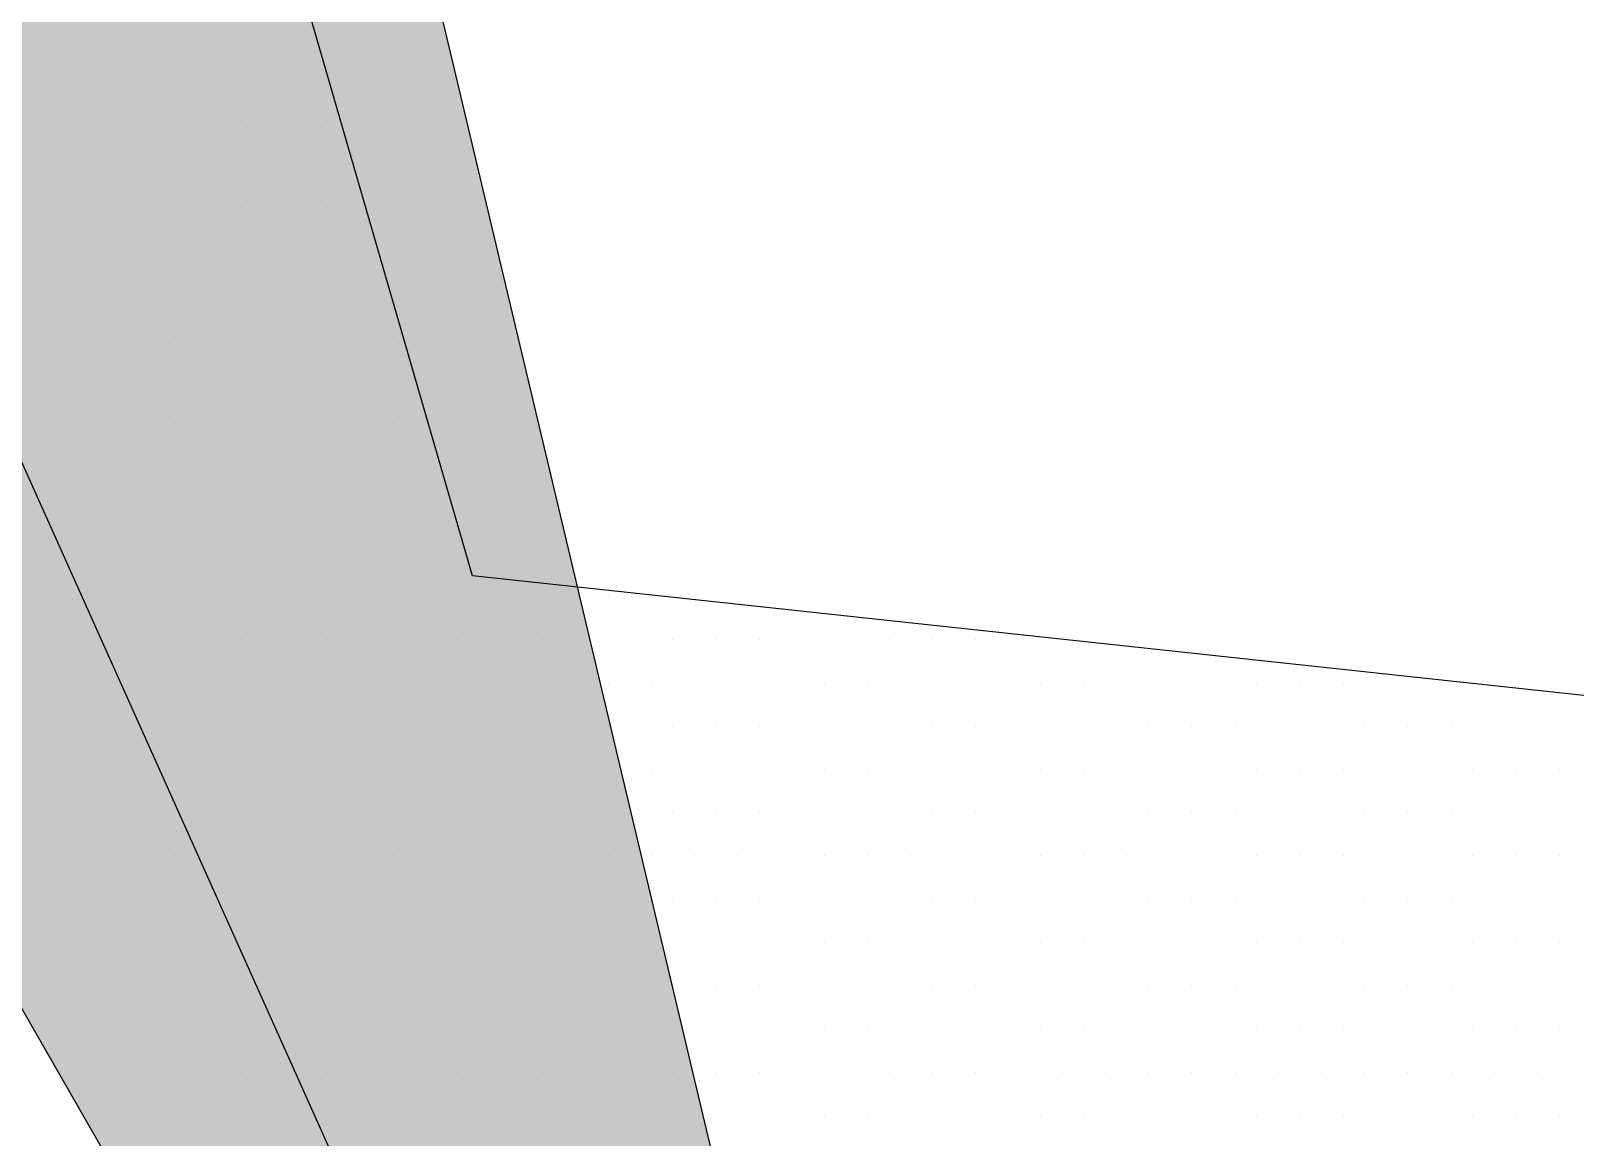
# Model space of a CAD drawing. Header units: metres. Extents: x 9606 to 9900, y 4805 to 4952.
# Drawn here: x 9832.7782 to 9833.1714, y 4845.0126 to 4845.2941 of the extents above; entities that cross this region are included whole.
import ezdxf

# ---------------------------------------------------------------- set-up
doc = ezdxf.new("R2010")
doc.units = ezdxf.units.M
doc.header["$LTSCALE"] = 2
doc.linetypes.add('CACHEX2', pattern=[0.75, 0.5, -0.25])
for name, color, linetype in [('CARTOUCHE', 7, 'Continuous'), ('LOGO', 4, 'Continuous'), ('rosace', 7, 'Continuous')]:
    doc.layers.add(name, color=color, linetype=linetype)

# ---------------------------------------------------------------- blocks, each defined once
blk = doc.blocks.new('A$C715108E3')
at = {"layer": 'LOGO', "color": 131}
for p, q in [((-4.2412, -18.9276), (-4.2412, -18.9276)), ((-4.1491, -18.9276), (-4.1491, -18.9276)), ((-4.0571, -18.9276), (-4.0571, -18.9276)), ((-3.9659, -18.9276), (-3.9659, -18.9276)), ((-3.8738, -18.9276), (-3.8738, -18.9276)), ((-3.782, -18.9276), (-3.782, -18.9276)), ((-4.2867, -19.0189), (-4.2867, -19.0189)), ((-4.1947, -19.0189), (-4.1947, -19.0189)), ((-4.1036, -19.0189), (-4.1036, -19.0189)), ((-4.0116, -19.0189), (-4.0116, -19.0189)), ((-3.9196, -19.0189), (-3.9196, -19.0189)), ((-3.8283, -19.0189), (-3.8283, -19.0189)), ((-3.7363, -19.0189), (-3.7363, -19.0189)), ((-4.2412, -19.1101), (-4.2412, -19.1101)), ((-4.1491, -19.1101), (-4.1491, -19.1101)), ((-4.0571, -19.1101), (-4.0571, -19.1101)), ((-3.9659, -19.1101), (-3.9659, -19.1101)), ((-3.8738, -19.1101), (-3.8738, -19.1101)), ((-3.782, -19.1101), (-3.782, -19.1101)), ((-3.6905, -19.1101), (-3.6905, -19.1101)), ((-4.2867, -19.2027), (-4.2867, -19.2027)), ((-4.1947, -19.2027), (-4.1947, -19.2027)), ((-4.1036, -19.2027), (-4.1036, -19.2027)), ((-4.0116, -19.2027), (-4.0116, -19.2027)), ((-3.9196, -19.2027), (-3.9196, -19.2027)), ((-3.8283, -19.2027), (-3.8283, -19.2027)), ((-3.7363, -19.2027), (-3.7363, -19.2027)), ((-3.6444, -19.2027), (-3.6444, -19.2027)), ((-4.2412, -19.294), (-4.2412, -19.294)), ((-4.1491, -19.294), (-4.1491, -19.294)), ((-4.0571, -19.294), (-4.0571, -19.294)), ((-3.9659, -19.294), (-3.9659, -19.294)), ((-3.8738, -19.294), (-3.8738, -19.294)), ((-3.782, -19.294), (-3.782, -19.294)), ((-3.6905, -19.294), (-3.6905, -19.294)), ((-4.2867, -19.3855), (-4.2867, -19.3855)), ((-4.1947, -19.3855), (-4.1947, -19.3855)), ((-4.1036, -19.3855), (-4.1036, -19.3855)), ((-4.0116, -19.3855), (-4.0116, -19.3855)), ((-3.9196, -19.3855), (-3.9196, -19.3855)), ((-3.8283, -19.3855), (-3.8283, -19.3855)), ((-3.7363, -19.3855), (-3.7363, -19.3855)), ((-3.6444, -19.3855), (-3.6444, -19.3855)), ((-4.2412, -19.4779), (-4.2412, -19.4779)), ((-4.1491, -19.4779), (-4.1491, -19.4779)), ((-4.0571, -19.4779), (-4.0571, -19.4779)), ((-3.9659, -19.4779), (-3.9659, -19.4779)), ((-3.8738, -19.4779), (-3.8738, -19.4779)), ((-3.782, -19.4779), (-3.782, -19.4779)), ((-3.6905, -19.4779), (-3.6905, -19.4779)), ((-3.5987, -19.4779), (-3.5987, -19.4779)), ((-4.2867, -19.5693), (-4.2867, -19.5693)), ((-4.1947, -19.5693), (-4.1947, -19.5693)), ((-4.1036, -19.5693), (-4.1036, -19.5693)), ((-4.0116, -19.5693), (-4.0116, -19.5693)), ((-3.9196, -19.5693), (-3.9196, -19.5693)), ((-3.8283, -19.5693), (-3.8283, -19.5693)), ((-3.7363, -19.5693), (-3.7363, -19.5693)), ((-3.6444, -19.5693), (-3.6444, -19.5693)), ((-3.5526, -19.5693), (-3.5526, -19.5693)), ((-4.2412, -19.6606), (-4.2412, -19.6606)), ((-4.1491, -19.6606), (-4.1491, -19.6606)), ((-4.0571, -19.6606), (-4.0571, -19.6606)), ((-3.9659, -19.6606), (-3.9659, -19.6606)), ((-3.8738, -19.6606), (-3.8738, -19.6606)), ((-3.782, -19.6606), (-3.782, -19.6606)), ((-3.6905, -19.6606), (-3.6905, -19.6606)), ((-3.5987, -19.6606), (-3.5987, -19.6606)), ((-3.5069, -19.6606), (-3.5069, -19.6606)), ((-4.2867, -19.753), (-4.2867, -19.753)), ((-4.1947, -19.753), (-4.1947, -19.753)), ((-4.1036, -19.753), (-4.1036, -19.753)), ((-4.0116, -19.753), (-4.0116, -19.753)), ((-3.9196, -19.753), (-3.9196, -19.753)), ((-3.8283, -19.753), (-3.8283, -19.753)), ((-3.7363, -19.753), (-3.7363, -19.753)), ((-3.6444, -19.753), (-3.6444, -19.753)), ((-3.5526, -19.753), (-3.5526, -19.753)), ((-4.2412, -19.8444), (-4.2412, -19.8444)), ((-4.1491, -19.8444), (-4.1491, -19.8444)), ((-4.0571, -19.8444), (-4.0571, -19.8444)), ((-3.9659, -19.8444), (-3.9659, -19.8444)), ((-3.8738, -19.8444), (-3.8738, -19.8444)), ((-3.782, -19.8444), (-3.782, -19.8444)), ((-3.6905, -19.8444), (-3.6905, -19.8444)), ((-3.5987, -19.8444), (-3.5987, -19.8444)), ((-3.5069, -19.8444), (-3.5069, -19.8444)), ((-4.2867, -19.9357), (-4.2867, -19.9357)), ((-4.1947, -19.9357), (-4.1947, -19.9357)), ((-4.1036, -19.9357), (-4.1036, -19.9357)), ((-4.0116, -19.9357), (-4.0116, -19.9357)), ((-3.9196, -19.9357), (-3.9196, -19.9357)), ((-3.8283, -19.9357), (-3.8283, -19.9357)), ((-3.7363, -19.9357), (-3.7363, -19.9357)), ((-3.6444, -19.9357), (-3.6444, -19.9357)), ((-3.5526, -19.9357), (-3.5526, -19.9357)), ((-3.4611, -19.9357), (-3.4611, -19.9357)), ((-4.2412, -20.0281), (-4.2412, -20.0281)), ((-4.1491, -20.0281), (-4.1491, -20.0281)), ((-4.0571, -20.0281), (-4.0571, -20.0281)), ((-3.9659, -20.0281), (-3.9659, -20.0281)), ((-3.8738, -20.0281), (-3.8738, -20.0281)), ((-3.782, -20.0281), (-3.782, -20.0281)), ((-3.6905, -20.0281), (-3.6905, -20.0281)), ((-3.5987, -20.0281), (-3.5987, -20.0281)), ((-3.5069, -20.0281), (-3.5069, -20.0281)), ((-3.415, -20.0281), (-3.415, -20.0281)), ((-4.2867, -20.1196), (-4.2867, -20.1196)), ((-4.1947, -20.1196), (-4.1947, -20.1196)), ((-4.1036, -20.1196), (-4.1036, -20.1196)), ((-4.0116, -20.1196), (-4.0116, -20.1196)), ((-3.9196, -20.1196), (-3.9196, -20.1196)), ((-3.8283, -20.1196), (-3.8283, -20.1196)), ((-3.7363, -20.1196), (-3.7363, -20.1196)), ((-3.6444, -20.1196), (-3.6444, -20.1196)), ((-3.5526, -20.1196), (-3.5526, -20.1196)), ((-3.4611, -20.1196), (-3.4611, -20.1196)), ((-3.3693, -20.1196), (-3.3693, -20.1196)), ((-3.2775, -20.1196), (-3.2775, -20.1196)), ((-3.186, -20.1196), (-3.186, -20.1196)), ((-3.0942, -20.1196), (-3.0942, -20.1196)), ((-3.0024, -20.1196), (-3.0024, -20.1196)), ((-4.2412, -20.211), (-4.2412, -20.211)), ((-4.1491, -20.211), (-4.1491, -20.211)), ((-4.0571, -20.211), (-4.0571, -20.211)), ((-3.9659, -20.211), (-3.9659, -20.211)), ((-3.8738, -20.211), (-3.8738, -20.211)), ((-3.782, -20.211), (-3.782, -20.211)), ((-3.6905, -20.211), (-3.6905, -20.211)), ((-3.5987, -20.211), (-3.5987, -20.211)), ((-3.5069, -20.211), (-3.5069, -20.211)), ((-3.415, -20.211), (-3.415, -20.211)), ((-3.3236, -20.211), (-3.3236, -20.211)), ((-3.2318, -20.211), (-3.2318, -20.211)), ((-3.1399, -20.211), (-3.1399, -20.211)), ((-3.0485, -20.211), (-3.0485, -20.211)), ((-2.9566, -20.211), (-2.9566, -20.211)), ((-2.8648, -20.211), (-2.8648, -20.211)), ((-2.7733, -20.211), (-2.7733, -20.211)), ((-2.6815, -20.211), (-2.6815, -20.211)), ((-2.5895, -20.211), (-2.5895, -20.211)), ((-2.4975, -20.211), (-2.4975, -20.211)), ((-2.4062, -20.211), (-2.4062, -20.211)), ((-2.3142, -20.211), (-2.3142, -20.211)), ((-2.2223, -20.211), (-2.2223, -20.211)), ((-2.1309, -20.211), (-2.1309, -20.211)), ((-4.2867, -20.3034), (-4.2867, -20.3034)), ((-4.1947, -20.3034), (-4.1947, -20.3034)), ((-4.1036, -20.3034), (-4.1036, -20.3034)), ((-4.0116, -20.3034), (-4.0116, -20.3034)), ((-3.9196, -20.3034), (-3.9196, -20.3034)), ((-3.8283, -20.3034), (-3.8283, -20.3034)), ((-3.7363, -20.3034), (-3.7363, -20.3034)), ((-3.6444, -20.3034), (-3.6444, -20.3034)), ((-3.5526, -20.3034), (-3.5526, -20.3034)), ((-3.4611, -20.3034), (-3.4611, -20.3034)), ((-3.3693, -20.3034), (-3.3693, -20.3034)), ((-3.2775, -20.3034), (-3.2775, -20.3034)), ((-3.186, -20.3034), (-3.186, -20.3034)), ((-3.0942, -20.3034), (-3.0942, -20.3034)), ((-3.0024, -20.3034), (-3.0024, -20.3034)), ((-2.9109, -20.3034), (-2.9109, -20.3034)), ((-2.8191, -20.3034), (-2.8191, -20.3034)), ((-2.727, -20.3034), (-2.727, -20.3034)), ((-2.6358, -20.3034), (-2.6358, -20.3034)), ((-2.5439, -20.3034), (-2.5439, -20.3034)), ((-2.4519, -20.3034), (-2.4519, -20.3034)), ((-2.3599, -20.3034), (-2.3599, -20.3034)), ((-2.2686, -20.3034), (-2.2686, -20.3034)), ((-2.1766, -20.3034), (-2.1766, -20.3034)), ((-2.085, -20.3034), (-2.085, -20.3034)), ((-1.9933, -20.3034), (-1.9933, -20.3034)), ((-1.9015, -20.3034), (-1.9015, -20.3034)), ((-1.8097, -20.3034), (-1.8097, -20.3034)), ((-1.7182, -20.3034), (-1.7182, -20.3034)), ((-1.6264, -20.3034), (-1.6264, -20.3034)), ((-1.5345, -20.3034), (-1.5345, -20.3034)), ((-1.4427, -20.3034), (-1.4427, -20.3034)), ((-1.3512, -20.3034), (-1.3512, -20.3034)), ((-4.2412, -20.3947), (-4.2412, -20.3947)), ((-4.1491, -20.3947), (-4.1491, -20.3947)), ((-4.0571, -20.3947), (-4.0571, -20.3947)), ((-3.9659, -20.3947), (-3.9659, -20.3947)), ((-3.8738, -20.3947), (-3.8738, -20.3947)), ((-3.782, -20.3947), (-3.782, -20.3947)), ((-3.6905, -20.3947), (-3.6905, -20.3947)), ((-3.5987, -20.3947), (-3.5987, -20.3947)), ((-3.5069, -20.3947), (-3.5069, -20.3947)), ((-3.415, -20.3947), (-3.415, -20.3947)), ((-3.3236, -20.3947), (-3.3236, -20.3947)), ((-3.2318, -20.3947), (-3.2318, -20.3947)), ((-3.1399, -20.3947), (-3.1399, -20.3947)), ((-3.0485, -20.3947), (-3.0485, -20.3947)), ((-2.9566, -20.3947), (-2.9566, -20.3947)), ((-2.8648, -20.3947), (-2.8648, -20.3947)), ((-2.7733, -20.3947), (-2.7733, -20.3947)), ((-2.6815, -20.3947), (-2.6815, -20.3947)), ((-2.5895, -20.3947), (-2.5895, -20.3947)), ((-2.4975, -20.3947), (-2.4975, -20.3947)), ((-2.4062, -20.3947), (-2.4062, -20.3947)), ((-2.3142, -20.3947), (-2.3142, -20.3947)), ((-2.2223, -20.3947), (-2.2223, -20.3947)), ((-2.1309, -20.3947), (-2.1309, -20.3947)), ((-2.0391, -20.3947), (-2.0391, -20.3947)), ((-1.9472, -20.3947), (-1.9472, -20.3947)), ((-1.8558, -20.3947), (-1.8558, -20.3947)), ((-1.7639, -20.3947), (-1.7639, -20.3947)), ((-1.6721, -20.3947), (-1.6721, -20.3947)), ((-1.5806, -20.3947), (-1.5806, -20.3947)), ((-1.4888, -20.3947), (-1.4888, -20.3947)), ((-1.397, -20.3947), (-1.397, -20.3947)), ((-1.3051, -20.3947), (-1.3051, -20.3947)), ((-1.2137, -20.3947), (-1.2137, -20.3947)), ((-1.1219, -20.3947), (-1.1219, -20.3947)), ((-4.2867, -20.4861), (-4.2867, -20.4861)), ((-4.1947, -20.4861), (-4.1947, -20.4861)), ((-4.1036, -20.4861), (-4.1036, -20.4861)), ((-4.0116, -20.4861), (-4.0116, -20.4861)), ((-3.9196, -20.4861), (-3.9196, -20.4861)), ((-3.8283, -20.4861), (-3.8283, -20.4861)), ((-3.7363, -20.4861), (-3.7363, -20.4861)), ((-3.6444, -20.4861), (-3.6444, -20.4861)), ((-3.5526, -20.4861), (-3.5526, -20.4861)), ((-3.4611, -20.4861), (-3.4611, -20.4861)), ((-3.3693, -20.4861), (-3.3693, -20.4861)), ((-3.2775, -20.4861), (-3.2775, -20.4861)), ((-3.186, -20.4861), (-3.186, -20.4861)), ((-3.0942, -20.4861), (-3.0942, -20.4861)), ((-3.0024, -20.4861), (-3.0024, -20.4861)), ((-2.9109, -20.4861), (-2.9109, -20.4861)), ((-2.8191, -20.4861), (-2.8191, -20.4861)), ((-2.727, -20.4861), (-2.727, -20.4861)), ((-2.6358, -20.4861), (-2.6358, -20.4861)), ((-2.5439, -20.4861), (-2.5439, -20.4861)), ((-2.4519, -20.4861), (-2.4519, -20.4861)), ((-2.3599, -20.4861), (-2.3599, -20.4861)), ((-2.2686, -20.4861), (-2.2686, -20.4861)), ((-2.1766, -20.4861), (-2.1766, -20.4861)), ((-2.085, -20.4861), (-2.085, -20.4861)), ((-1.9933, -20.4861), (-1.9933, -20.4861)), ((-1.9015, -20.4861), (-1.9015, -20.4861)), ((-1.8097, -20.4861), (-1.8097, -20.4861)), ((-1.7182, -20.4861), (-1.7182, -20.4861)), ((-1.6264, -20.4861), (-1.6264, -20.4861)), ((-1.5345, -20.4861), (-1.5345, -20.4861)), ((-1.4427, -20.4861), (-1.4427, -20.4861)), ((-1.3512, -20.4861), (-1.3512, -20.4861)), ((-1.2594, -20.4861), (-1.2594, -20.4861)), ((-1.1674, -20.4861), (-1.1674, -20.4861)), ((-1.0761, -20.4861), (-1.0761, -20.4861)), ((-4.2412, -20.5785), (-4.2412, -20.5785)), ((-4.1491, -20.5785), (-4.1491, -20.5785)), ((-4.0571, -20.5785), (-4.0571, -20.5785)), ((-3.9659, -20.5785), (-3.9659, -20.5785)), ((-3.8738, -20.5785), (-3.8738, -20.5785)), ((-3.782, -20.5785), (-3.782, -20.5785)), ((-3.6905, -20.5785), (-3.6905, -20.5785)), ((-3.5987, -20.5785), (-3.5987, -20.5785)), ((-3.5069, -20.5785), (-3.5069, -20.5785)), ((-3.415, -20.5785), (-3.415, -20.5785)), ((-3.3236, -20.5785), (-3.3236, -20.5785)), ((-3.2318, -20.5785), (-3.2318, -20.5785)), ((-3.1399, -20.5785), (-3.1399, -20.5785)), ((-3.0485, -20.5785), (-3.0485, -20.5785)), ((-2.9566, -20.5785), (-2.9566, -20.5785)), ((-2.8648, -20.5785), (-2.8648, -20.5785)), ((-2.7733, -20.5785), (-2.7733, -20.5785)), ((-2.6815, -20.5785), (-2.6815, -20.5785)), ((-2.5895, -20.5785), (-2.5895, -20.5785)), ((-2.4975, -20.5785), (-2.4975, -20.5785)), ((-2.4062, -20.5785), (-2.4062, -20.5785)), ((-2.3142, -20.5785), (-2.3142, -20.5785)), ((-2.2223, -20.5785), (-2.2223, -20.5785)), ((-2.1309, -20.5785), (-2.1309, -20.5785)), ((-2.0391, -20.5785), (-2.0391, -20.5785)), ((-1.9472, -20.5785), (-1.9472, -20.5785)), ((-1.8558, -20.5785), (-1.8558, -20.5785)), ((-1.7639, -20.5785), (-1.7639, -20.5785)), ((-1.6721, -20.5785), (-1.6721, -20.5785)), ((-1.5806, -20.5785), (-1.5806, -20.5785)), ((-1.4888, -20.5785), (-1.4888, -20.5785)), ((-1.397, -20.5785), (-1.397, -20.5785)), ((-1.3051, -20.5785), (-1.3051, -20.5785)), ((-1.2137, -20.5785), (-1.2137, -20.5785)), ((-1.1219, -20.5785), (-1.1219, -20.5785)), ((-4.2867, -20.6698), (-4.2867, -20.6698)), ((-4.1947, -20.6698), (-4.1947, -20.6698)), ((-4.1036, -20.6698), (-4.1036, -20.6698)), ((-4.0116, -20.6698), (-4.0116, -20.6698)), ((-3.9196, -20.6698), (-3.9196, -20.6698)), ((-3.8283, -20.6698), (-3.8283, -20.6698)), ((-3.7363, -20.6698), (-3.7363, -20.6698)), ((-3.6444, -20.6698), (-3.6444, -20.6698)), ((-3.5526, -20.6698), (-3.5526, -20.6698)), ((-3.4611, -20.6698), (-3.4611, -20.6698)), ((-3.3693, -20.6698), (-3.3693, -20.6698)), ((-3.2775, -20.6698), (-3.2775, -20.6698)), ((-3.186, -20.6698), (-3.186, -20.6698)), ((-3.0942, -20.6698), (-3.0942, -20.6698)), ((-3.0024, -20.6698), (-3.0024, -20.6698)), ((-2.9109, -20.6698), (-2.9109, -20.6698)), ((-2.8191, -20.6698), (-2.8191, -20.6698)), ((-2.727, -20.6698), (-2.727, -20.6698)), ((-2.6358, -20.6698), (-2.6358, -20.6698)), ((-2.5439, -20.6698), (-2.5439, -20.6698)), ((-2.4519, -20.6698), (-2.4519, -20.6698)), ((-2.3599, -20.6698), (-2.3599, -20.6698)), ((-2.2686, -20.6698), (-2.2686, -20.6698)), ((-2.1766, -20.6698), (-2.1766, -20.6698)), ((-2.085, -20.6698), (-2.085, -20.6698)), ((-1.9933, -20.6698), (-1.9933, -20.6698)), ((-1.9015, -20.6698), (-1.9015, -20.6698)), ((-1.8097, -20.6698), (-1.8097, -20.6698)), ((-1.7182, -20.6698), (-1.7182, -20.6698)), ((-1.6264, -20.6698), (-1.6264, -20.6698)), ((-1.5345, -20.6698), (-1.5345, -20.6698)), ((-1.4427, -20.6698), (-1.4427, -20.6698)), ((-1.3512, -20.6698), (-1.3512, -20.6698)), ((-1.2594, -20.6698), (-1.2594, -20.6698)), ((-1.1674, -20.6698), (-1.1674, -20.6698)), ((-1.0761, -20.6698), (-1.0761, -20.6698)), ((-4.2412, -20.7613), (-4.2412, -20.7613)), ((-4.1491, -20.7613), (-4.1491, -20.7613)), ((-4.0571, -20.7613), (-4.0571, -20.7613)), ((-3.9659, -20.7613), (-3.9659, -20.7613)), ((-3.8738, -20.7613), (-3.8738, -20.7613)), ((-3.782, -20.7613), (-3.782, -20.7613)), ((-3.6905, -20.7613), (-3.6905, -20.7613)), ((-3.5987, -20.7613), (-3.5987, -20.7613)), ((-3.5069, -20.7613), (-3.5069, -20.7613)), ((-3.415, -20.7613), (-3.415, -20.7613)), ((-3.3236, -20.7613), (-3.3236, -20.7613)), ((-3.2318, -20.7613), (-3.2318, -20.7613)), ((-3.1399, -20.7613), (-3.1399, -20.7613)), ((-3.0485, -20.7613), (-3.0485, -20.7613)), ((-2.9566, -20.7613), (-2.9566, -20.7613)), ((-2.8648, -20.7613), (-2.8648, -20.7613)), ((-2.7733, -20.7613), (-2.7733, -20.7613)), ((-2.6815, -20.7613), (-2.6815, -20.7613)), ((-2.5895, -20.7613), (-2.5895, -20.7613)), ((-2.4975, -20.7613), (-2.4975, -20.7613)), ((-2.4062, -20.7613), (-2.4062, -20.7613)), ((-2.3142, -20.7613), (-2.3142, -20.7613)), ((-2.2223, -20.7613), (-2.2223, -20.7613)), ((-2.1309, -20.7613), (-2.1309, -20.7613)), ((-2.0391, -20.7613), (-2.0391, -20.7613)), ((-1.9472, -20.7613), (-1.9472, -20.7613)), ((-1.8558, -20.7613), (-1.8558, -20.7613)), ((-1.7639, -20.7613), (-1.7639, -20.7613)), ((-1.6721, -20.7613), (-1.6721, -20.7613)), ((-1.5806, -20.7613), (-1.5806, -20.7613)), ((-1.4888, -20.7613), (-1.4888, -20.7613)), ((-1.397, -20.7613), (-1.397, -20.7613)), ((-1.3051, -20.7613), (-1.3051, -20.7613)), ((-1.2137, -20.7613), (-1.2137, -20.7613)), ((-1.1219, -20.7613), (-1.1219, -20.7613)), ((-4.2867, -20.8538), (-4.2867, -20.8538)), ((-4.1947, -20.8538), (-4.1947, -20.8538)), ((-4.1036, -20.8538), (-4.1036, -20.8538)), ((-4.0116, -20.8538), (-4.0116, -20.8538)), ((-3.9196, -20.8538), (-3.9196, -20.8538)), ((-3.8283, -20.8538), (-3.8283, -20.8538)), ((-3.7363, -20.8538), (-3.7363, -20.8538)), ((-3.6444, -20.8538), (-3.6444, -20.8538)), ((-3.5526, -20.8538), (-3.5526, -20.8538)), ((-3.4611, -20.8538), (-3.4611, -20.8538)), ((-3.3693, -20.8538), (-3.3693, -20.8538)), ((-3.2775, -20.8538), (-3.2775, -20.8538)), ((-3.186, -20.8538), (-3.186, -20.8538)), ((-3.0942, -20.8538), (-3.0942, -20.8538)), ((-3.0024, -20.8538), (-3.0024, -20.8538)), ((-2.9109, -20.8538), (-2.9109, -20.8538)), ((-2.8191, -20.8538), (-2.8191, -20.8538)), ((-2.727, -20.8538), (-2.727, -20.8538)), ((-2.6358, -20.8538), (-2.6358, -20.8538)), ((-2.5439, -20.8538), (-2.5439, -20.8538)), ((-2.4519, -20.8538), (-2.4519, -20.8538)), ((-2.3599, -20.8538), (-2.3599, -20.8538)), ((-2.2686, -20.8538), (-2.2686, -20.8538)), ((-2.1766, -20.8538), (-2.1766, -20.8538)), ((-2.085, -20.8538), (-2.085, -20.8538)), ((-1.9933, -20.8538), (-1.9933, -20.8538)), ((-1.9015, -20.8538), (-1.9015, -20.8538)), ((-1.8097, -20.8538), (-1.8097, -20.8538)), ((-1.7182, -20.8538), (-1.7182, -20.8538)), ((-1.6264, -20.8538), (-1.6264, -20.8538)), ((-1.5345, -20.8538), (-1.5345, -20.8538)), ((-1.4427, -20.8538), (-1.4427, -20.8538)), ((-1.3512, -20.8538), (-1.3512, -20.8538)), ((-1.2594, -20.8538), (-1.2594, -20.8538)), ((-1.1674, -20.8538), (-1.1674, -20.8538)), ((-1.0761, -20.8538), (-1.0761, -20.8538)), ((-4.2412, -20.9453), (-4.2412, -20.9453)), ((-4.1491, -20.9453), (-4.1491, -20.9453)), ((-4.0571, -20.9453), (-4.0571, -20.9453)), ((-3.9659, -20.9453), (-3.9659, -20.9453)), ((-3.8738, -20.9453), (-3.8738, -20.9453)), ((-3.782, -20.9453), (-3.782, -20.9453)), ((-3.6905, -20.9453), (-3.6905, -20.9453)), ((-3.5987, -20.9453), (-3.5987, -20.9453)), ((-3.5069, -20.9453), (-3.5069, -20.9453)), ((-3.415, -20.9453), (-3.415, -20.9453)), ((-3.3236, -20.9453), (-3.3236, -20.9453)), ((-3.2318, -20.9453), (-3.2318, -20.9453)), ((-3.1399, -20.9453), (-3.1399, -20.9453)), ((-3.0485, -20.9453), (-3.0485, -20.9453)), ((-2.9566, -20.9453), (-2.9566, -20.9453)), ((-2.8648, -20.9453), (-2.8648, -20.9453)), ((-2.7733, -20.9453), (-2.7733, -20.9453)), ((-2.6815, -20.9453), (-2.6815, -20.9453)), ((-2.5895, -20.9453), (-2.5895, -20.9453)), ((-2.4975, -20.9453), (-2.4975, -20.9453)), ((-2.4062, -20.9453), (-2.4062, -20.9453)), ((-2.3142, -20.9453), (-2.3142, -20.9453)), ((-2.2223, -20.9453), (-2.2223, -20.9453)), ((-2.1309, -20.9453), (-2.1309, -20.9453)), ((-2.0391, -20.9453), (-2.0391, -20.9453)), ((-1.9472, -20.9453), (-1.9472, -20.9453)), ((-1.8558, -20.9453), (-1.8558, -20.9453)), ((-1.7639, -20.9453), (-1.7639, -20.9453)), ((-1.6721, -20.9453), (-1.6721, -20.9453)), ((-1.5806, -20.9453), (-1.5806, -20.9453)), ((-1.4888, -20.9453), (-1.4888, -20.9453)), ((-1.397, -20.9453), (-1.397, -20.9453)), ((-1.3051, -20.9453), (-1.3051, -20.9453)), ((-1.2137, -20.9453), (-1.2137, -20.9453)), ((-1.1219, -20.9453), (-1.1219, -20.9453)), ((-4.2867, -21.0375), (-4.2867, -21.0375)), ((-4.1947, -21.0375), (-4.1947, -21.0375)), ((-4.1036, -21.0375), (-4.1036, -21.0375)), ((-4.0116, -21.0375), (-4.0116, -21.0375)), ((-3.9196, -21.0375), (-3.9196, -21.0375)), ((-3.8283, -21.0375), (-3.8283, -21.0375)), ((-3.7363, -21.0375), (-3.7363, -21.0375)), ((-3.6444, -21.0375), (-3.6444, -21.0375)), ((-3.5526, -21.0375), (-3.5526, -21.0375)), ((-3.4611, -21.0375), (-3.4611, -21.0375)), ((-3.3693, -21.0375), (-3.3693, -21.0375)), ((-3.2775, -21.0375), (-3.2775, -21.0375)), ((-3.186, -21.0375), (-3.186, -21.0375)), ((-3.0942, -21.0375), (-3.0942, -21.0375)), ((-3.0024, -21.0375), (-3.0024, -21.0375)), ((-2.9109, -21.0375), (-2.9109, -21.0375)), ((-2.8191, -21.0375), (-2.8191, -21.0375)), ((-2.727, -21.0375), (-2.727, -21.0375)), ((-2.6358, -21.0375), (-2.6358, -21.0375)), ((-2.5439, -21.0375), (-2.5439, -21.0375)), ((-2.4519, -21.0375), (-2.4519, -21.0375)), ((-2.3599, -21.0375), (-2.3599, -21.0375)), ((-2.2686, -21.0375), (-2.2686, -21.0375)), ((-2.1766, -21.0375), (-2.1766, -21.0375)), ((-2.085, -21.0375), (-2.085, -21.0375)), ((-1.9933, -21.0375), (-1.9933, -21.0375)), ((-1.9015, -21.0375), (-1.9015, -21.0375)), ((-1.8097, -21.0375), (-1.8097, -21.0375)), ((-1.7182, -21.0375), (-1.7182, -21.0375)), ((-1.6264, -21.0375), (-1.6264, -21.0375)), ((-1.5345, -21.0375), (-1.5345, -21.0375)), ((-1.4427, -21.0375), (-1.4427, -21.0375)), ((-1.3512, -21.0375), (-1.3512, -21.0375)), ((-1.2594, -21.0375), (-1.2594, -21.0375)), ((-1.1674, -21.0375), (-1.1674, -21.0375)), ((-1.0761, -21.0375), (-1.0761, -21.0375)), ((-4.2412, -21.1288), (-4.2412, -21.1288)), ((-4.1491, -21.1288), (-4.1491, -21.1288)), ((-4.0571, -21.1288), (-4.0571, -21.1288)), ((-3.9659, -21.1288), (-3.9659, -21.1288)), ((-3.8738, -21.1288), (-3.8738, -21.1288)), ((-3.782, -21.1288), (-3.782, -21.1288)), ((-3.6905, -21.1288), (-3.6905, -21.1288)), ((-3.5987, -21.1288), (-3.5987, -21.1288)), ((-3.5069, -21.1288), (-3.5069, -21.1288)), ((-3.415, -21.1288), (-3.415, -21.1288)), ((-3.3236, -21.1288), (-3.3236, -21.1288)), ((-3.2318, -21.1288), (-3.2318, -21.1288)), ((-3.1399, -21.1288), (-3.1399, -21.1288)), ((-3.0485, -21.1288), (-3.0485, -21.1288)), ((-2.9566, -21.1288), (-2.9566, -21.1288)), ((-2.8648, -21.1288), (-2.8648, -21.1288)), ((-2.7733, -21.1288), (-2.7733, -21.1288)), ((-2.6815, -21.1288), (-2.6815, -21.1288)), ((-2.5895, -21.1288), (-2.5895, -21.1288)), ((-2.4975, -21.1288), (-2.4975, -21.1288)), ((-2.4062, -21.1288), (-2.4062, -21.1288)), ((-2.3142, -21.1288), (-2.3142, -21.1288)), ((-2.2223, -21.1288), (-2.2223, -21.1288)), ((-2.1309, -21.1288), (-2.1309, -21.1288)), ((-2.0391, -21.1288), (-2.0391, -21.1288)), ((-1.9472, -21.1288), (-1.9472, -21.1288)), ((-1.8558, -21.1288), (-1.8558, -21.1288)), ((-1.7639, -21.1288), (-1.7639, -21.1288)), ((-1.6721, -21.1288), (-1.6721, -21.1288)), ((-1.5806, -21.1288), (-1.5806, -21.1288)), ((-1.4888, -21.1288), (-1.4888, -21.1288)), ((-1.397, -21.1288), (-1.397, -21.1288)), ((-1.3051, -21.1288), (-1.3051, -21.1288)), ((-1.2137, -21.1288), (-1.2137, -21.1288)), ((-1.1219, -21.1288), (-1.1219, -21.1288)), ((-4.2867, -21.2202), (-4.2867, -21.2202)), ((-4.1947, -21.2202), (-4.1947, -21.2202)), ((-4.1036, -21.2202), (-4.1036, -21.2202)), ((-4.0116, -21.2202), (-4.0116, -21.2202)), ((-3.9196, -21.2202), (-3.9196, -21.2202)), ((-3.8283, -21.2202), (-3.8283, -21.2202)), ((-3.7363, -21.2202), (-3.7363, -21.2202)), ((-3.6444, -21.2202), (-3.6444, -21.2202)), ((-3.5526, -21.2202), (-3.5526, -21.2202)), ((-3.4611, -21.2202), (-3.4611, -21.2202)), ((-3.3693, -21.2202), (-3.3693, -21.2202)), ((-3.2775, -21.2202), (-3.2775, -21.2202)), ((-3.186, -21.2202), (-3.186, -21.2202)), ((-3.0942, -21.2202), (-3.0942, -21.2202)), ((-3.0024, -21.2202), (-3.0024, -21.2202)), ((-2.9109, -21.2202), (-2.9109, -21.2202)), ((-2.8191, -21.2202), (-2.8191, -21.2202)), ((-2.727, -21.2202), (-2.727, -21.2202)), ((-2.6358, -21.2202), (-2.6358, -21.2202)), ((-2.5439, -21.2202), (-2.5439, -21.2202)), ((-2.4519, -21.2202), (-2.4519, -21.2202)), ((-2.3599, -21.2202), (-2.3599, -21.2202)), ((-2.2686, -21.2202), (-2.2686, -21.2202)), ((-2.1766, -21.2202), (-2.1766, -21.2202)), ((-2.085, -21.2202), (-2.085, -21.2202)), ((-1.9933, -21.2202), (-1.9933, -21.2202)), ((-1.9015, -21.2202), (-1.9015, -21.2202)), ((-1.8097, -21.2202), (-1.8097, -21.2202)), ((-1.7182, -21.2202), (-1.7182, -21.2202)), ((-1.6264, -21.2202), (-1.6264, -21.2202)), ((-1.5345, -21.2202), (-1.5345, -21.2202)), ((-1.4427, -21.2202), (-1.4427, -21.2202)), ((-1.3512, -21.2202), (-1.3512, -21.2202)), ((-1.2594, -21.2202), (-1.2594, -21.2202)), ((-1.1674, -21.2202), (-1.1674, -21.2202)), ((-1.0761, -21.2202), (-1.0761, -21.2202))]:
    blk.add_line(p, q, dxfattribs=at)
blk.add_lwpolyline([(3.2786, -20.7927), (-3.3817, -20.0761), (-4.3053, -16.8895), (-2.3284, -17.0917), (-1.6922, -18.648), (0.2166, -18.8242)], dxfattribs=at)
blk = doc.blocks.new('A$C581E6685')
at = {"layer": 'rosace'}
for color, points in [(142, [(-45.3965, 37.4846), (-39.5666, 28.8703), (-39.344, 28.5414), (-39.8519, 24.2064), (-36.9477, 25.4853), (-26.3566, 30.2032), (-36.1863, 24.0789), (-38.2746, 22.2236), (-38.1337, 21.2132), (-33.6363, 11.1845), (-39.5393, 21.4709), (-40.6525, 23.2405), (-42.0615, 23.3525), (-53.1072, 18.3767), (-43.3972, 24.4856), (-40.4756, 26.2259), (-40.684, 26.8894)]), (140, [(-45.3965, 37.4846), (-41.9745, 25.9278), (-41.7809, 23.8865), (-42.0615, 23.3525), (-44.9268, 21.9767), (-53.1072, 18.3767), (-40.8028, 21.6905), (-39.5666, 22.0268), (-38.2746, 22.2236), (-38.1337, 21.2132), (-33.6363, 11.1845), (-36.0802, 21.4612), (-37.3405, 24.3346), (-37.4251, 24.9804), (-36.9477, 25.4853), (-26.3566, 30.2032), (-37.8747, 26.8339), (-39.7286, 26.4119), (-40.3751, 26.6371), (-40.684, 26.8894)])]:
    blk.add_hatch(color=color, dxfattribs=at).paths.add_polyline_path(points)
at = {"layer": 'rosace', "color": 142}
blk.add_lwpolyline([(-45.3965, 37.4846), (-39.3434, 28.5414), (-39.8519, 24.2064), (-36.9477, 25.4853), (-26.3566, 30.2032), (-36.1857, 24.0789), (-38.2739, 22.2236), (-38.1337, 21.2132), (-33.6358, 11.1845), (-39.5393, 21.4709), (-40.6518, 23.2405), (-42.0615, 23.3525), (-53.1072, 18.3767), (-43.3964, 24.4856), (-40.4756, 26.2259), (-40.6836, 26.8894)], close=True, dxfattribs=at)
at = {"layer": 'rosace', "color": 140}
blk.add_lwpolyline([(-45.3965, 37.4846), (-41.9745, 25.9278), (-41.7804, 23.8865), (-42.0615, 23.3525), (-44.9268, 21.9767), (-53.1072, 18.3767), (-40.8028, 21.6905), (-39.5666, 22.0268), (-38.2739, 22.2236), (-38.1337, 21.2132), (-33.6358, 11.1845), (-36.0802, 21.4612), (-37.3405, 24.3346), (-37.4251, 24.9804), (-36.9477, 25.4853), (-26.3566, 30.2032), (-37.8741, 26.8339), (-39.7286, 26.4119), (-40.3748, 26.6371), (-40.6836, 26.8894)], close=True, dxfattribs=at)
at = {"layer": 'rosace', "color": 32, "linetype": 'CACHEX2', "ltscale": 1.5}
blk.add_ellipse((-38.0538, 23.8138), major_axis=(-19.0311, -3.534), ratio=0.590567, dxfattribs=at)
at = {"layer": 'rosace', "color": 32}
blk.add_ellipse((-37.6144, 23.8499), major_axis=(-13.5768, -4.2839), ratio=0.791971, dxfattribs=at)
at = {"layer": 'CARTOUCHE'}
blk.add_blockref('A$C715108E3', (-31.6739, 36.3189), dxfattribs=at)

msp = doc.modelspace()

# ---------------------------------------------------------------- linework, layer by layer
at = {"layer": 'CARTOUCHE'}
msp.add_rational_spline([(9829.64323, 4848.05468), (9829.64323, 4845.87645), (9829.64323, 4843.69822), (9829.64323, 4842.93022), (9830.41123, 4842.93022), (9839.51909, 4842.93022), (9848.62694, 4842.93022), (9849.39494, 4842.93022), (9849.39494, 4843.69822), (9849.39494, 4845.87645), (9849.39494, 4848.05468), (9849.39494, 4848.82268), (9848.62694, 4848.82268), (9839.51909, 4848.82268), (9830.41123, 4848.82268), (9829.64323, 4848.82268), (9829.64323, 4848.05468)], [1, 1, 1, 0.707106781187, 1, 1, 1, 0.707106781187, 1, 1, 1, 0.707106781187, 1, 1, 1, 0.707106781187, 1], degree=2, knots=[0, 0, 0, 1, 1, 2.570796, 2.570796, 3.570796, 3.570796, 5.141593, 5.141593, 6.141593, 6.141593, 7.712389, 7.712389, 8.712389, 8.712389, 10.283185, 10.283185, 10.283185], dxfattribs=at)

# ---------------------------------------------------------------- block references
at = {"layer": 'CARTOUCHE', "xscale": 0.12, "yscale": 0.12, "zscale": 0.12}
msp.add_blockref('A$C581E6685', (9837.09738, 4843.20633), dxfattribs=at)

doc.saveas('drawing.dxf')
